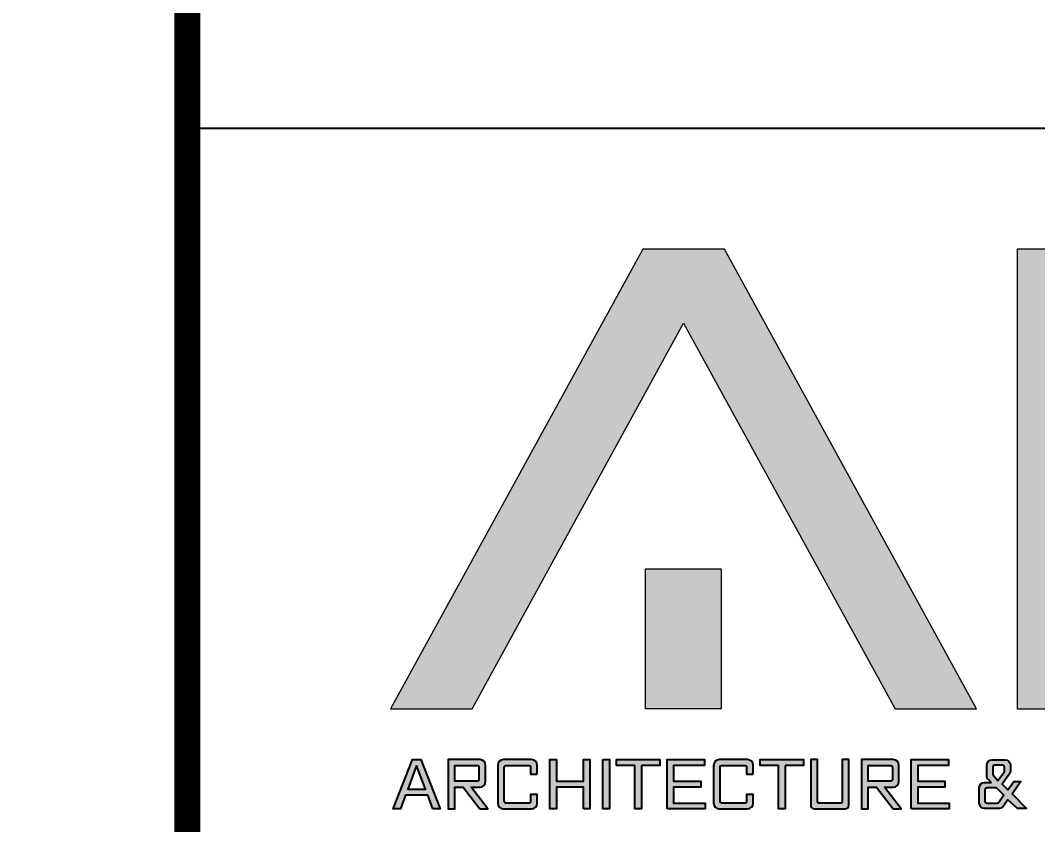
# Model space of a CAD drawing. Header units: millimetres. Extents: x 75184266 to 76346726, y -35850126 to -33679385.
# Drawn here: x 75610540 to 75629943, y -34826352 to -34811007 of the extents above; entities that cross this region are included whole.
import ezdxf

# ---------------------------------------------------------------- set-up
doc = ezdxf.new("R2010")
doc.units = ezdxf.units.MM
doc.header["$LTSCALE"] = 50
doc.header["$MEASUREMENT"] = 0
doc.header["$PDMODE"] = 1
doc.header["$PDSIZE"] = -3
doc.layers.get('0').update_dxf_attribs({"linetype": 'CONTINUOUS'})
doc.layers.get('Defpoints').update_dxf_attribs({"color": 51, "linetype": 'CONTINUOUS'})
for name, color, linetype in [('AZ-LINE', 3, 'CONTINUOUS'), ('AZ-SYMB-1', 251, 'CONTINUOUS'), ('AZ-TEX2', 6, 'CONTINUOUS')]:
    doc.layers.add(name, color=color, linetype=linetype)
doc.layers.add('건축', color=8, linetype='CONTINUOUS', plot=False)
doc.styles.add('XR-지하3층$0$돋움', font='', dxfattribs={"width": 0.9})
doc.styles.get('XR-지하3층$0$돋움').set_extended_font_data('Dotum')
doc.dimstyles.new('XR-지하3층$0$20110829_평면도_면적조정$0$std_style', dxfattribs={"dimscale": 400, "dimtxt": 3, "dimasz": 1, "dimexe": 1.5, "dimexo": 2, "dimgap": 1, "dimtad": 1, "dimtoh": 1, "dimdec": 0, "dimzin": 0, "dimdsep": 46, "dimtxsty": 'XR-지하3층$0$돋움', "dimblk": 'XR-지하3층$0$20110829_평면도_면적조정$0$01420DDOT01', "dimblk1": 'XR-지하3층$0$20110829_평면도_면적조정$0$01420DDOT01', "dimblk2": 'XR-지하3층$0$20110829_평면도_면적조정$0$01420DDOT01', "dimcen": 2.5, "dimdle": 8, "dimclrd": 256, "dimclre": 256, "dimclrt": 256, "dimadec": 0, "dimazin": 0, "dimtfac": 1, "dimtdec": 0, "dimtix": 1, "dimtmove": 2, "dimatfit": 3, "dimldrblk": 'XR-지하3층$0$20110829_평면도_면적조정$0$_ClosedBlank', "dimfxl": 1, "dimtolj": 1, "dimtzin": 0, "dimlwd": -1, "dimlwe": -1, "dimarcsym": 0})

# ---------------------------------------------------------------- blocks, each defined once
blk = doc.blocks.new('바탕폼')
at = {"layer": 'AZ-SYMB-1'}
h = blk.add_hatch(color=256, dxfattribs=at)
h.dxf.hatch_style = 2
h.paths.add_polyline_path([(768.027, 508.164), (771.137, 508.164), (761.506, 525.727), (758.396, 525.727), (748.75, 508.164), (751.874, 508.164), (759.943, 522.903)])
h = blk.add_hatch(color=256, dxfattribs=at)
h.dxf.hatch_style = 2
h.paths.add_polyline_path([(787.942, 525.727), (787.942, 508.428), (778.456, 525.727), (772.685, 525.727), (772.685, 508.164), (775.496, 508.164), (775.496, 525.452), (776.892, 522.903), (784.976, 508.164), (790.752, 508.164), (790.752, 525.727)])
h = blk.add_hatch(color=256, dxfattribs=at)
h.dxf.hatch_style = 2
h.paths.add_polyline_path([(758.498, 513.518), (761.39, 513.518), (761.39, 508.166), (758.498, 508.166)])
at = {"layer": 'AZ-TEX2'}
h = blk.add_hatch(color=256, dxfattribs=at)
h.dxf.hatch_style = 2
h.paths.add_polyline_path([(750.379, 504.347), (750.179, 504.874), (749.331, 504.874), (749.132, 504.347), (748.852, 504.347), (749.6, 506.229), (749.911, 506.229), (750.659, 504.347)])
h.paths.add_polyline_path([(749.755, 506.002), (749.415, 505.095), (750.098, 505.095)])
h = blk.add_hatch(color=256, dxfattribs=at)
h.dxf.hatch_style = 2
edge = h.paths.add_edge_path()
edge.add_spline(control_points=[(751.831, 505.178), (751.831, 505.178), (751.831, 505.178), (751.831, 505.178), (751.831, 505.178), (752.469, 504.347), (752.469, 504.347), (752.469, 504.347), (752.17, 504.347), (752.17, 504.347), (752.17, 504.347), (751.533, 505.178), (751.533, 505.178), (751.533, 505.178), (751.213, 505.178), (751.213, 505.178), (751.213, 505.178), (751.213, 504.347), (751.213, 504.347), (751.213, 504.347), (750.959, 504.347), (750.959, 504.347), (750.959, 504.347), (750.959, 506.229), (750.959, 506.229), (750.959, 506.229), (752.167, 506.229), (752.167, 506.229), (752.29, 506.229), (752.387, 506.129), (752.387, 506.009), (752.387, 506.009), (752.387, 505.398), (752.387, 505.398), (752.387, 505.275), (752.29, 505.178), (752.167, 505.178), (752.167, 505.178), (751.831, 505.178)], knot_values=[0, 0, 0, 0, 0.00005, 0.0001, 1, 1, 1, 2, 2, 2, 3, 3, 3, 4, 4, 4, 5, 5, 5, 6, 6, 6, 7, 7, 7, 8, 8, 8, 9, 9, 9, 10, 10, 10, 11, 11, 11, 12, 12, 12, 12], degree=3, periodic=0)
edge = h.paths.add_edge_path()
edge.add_spline(control_points=[(752.076, 505.401), (752.076, 505.401), (752.076, 505.401), (752.076, 505.401), (752.107, 505.401), (752.133, 505.427), (752.133, 505.459), (752.133, 505.459), (752.133, 505.949), (752.133, 505.949), (752.133, 505.979), (752.107, 506.007), (752.076, 506.007), (752.076, 506.007), (751.213, 506.007), (751.213, 506.007), (751.213, 506.007), (751.213, 505.401), (751.213, 505.401), (751.213, 505.401), (752.076, 505.401)], knot_values=[0, 0, 0, 0, 0.00005, 0.0001, 1, 1, 1, 2, 2, 2, 3, 3, 3, 4, 4, 4, 5, 5, 5, 6, 6, 6, 6], degree=3, periodic=0)
h = blk.add_hatch(color=256, dxfattribs=at)
h.dxf.hatch_style = 2
edge = h.paths.add_edge_path()
edge.add_spline(control_points=[(753.102, 504.627), (753.102, 504.627), (753.102, 504.627), (753.102, 504.627), (753.102, 504.594), (753.127, 504.568), (753.16, 504.568), (753.16, 504.568), (754.051, 504.568), (754.051, 504.568), (754.08, 504.568), (754.109, 504.594), (754.109, 504.627), (754.109, 504.627), (754.109, 504.901), (754.109, 504.901), (754.109, 504.901), (754.361, 504.901), (754.361, 504.901), (754.361, 504.901), (754.361, 504.566), (754.361, 504.566), (754.361, 504.444), (754.263, 504.347), (754.141, 504.347), (754.141, 504.347), (753.069, 504.347), (753.069, 504.347), (752.947, 504.347), (752.85, 504.444), (752.85, 504.566), (752.85, 504.566), (752.85, 506.009), (752.85, 506.009), (752.85, 506.13), (752.947, 506.229), (753.069, 506.229), (753.069, 506.229), (754.141, 506.229), (754.141, 506.229), (754.263, 506.229), (754.361, 506.13), (754.361, 506.009), (754.361, 506.009), (754.361, 505.674), (754.361, 505.674), (754.361, 505.674), (754.109, 505.674), (754.109, 505.674), (754.109, 505.674), (754.109, 505.949), (754.109, 505.949), (754.109, 505.979), (754.08, 506.007), (754.051, 506.007), (754.051, 506.007), (753.16, 506.007), (753.16, 506.007), (753.127, 506.007), (753.102, 505.979), (753.102, 505.949), (753.102, 505.949), (753.102, 504.627)], knot_values=[0, 0, 0, 0, 0.00005, 0.0001, 1, 1, 1, 2, 2, 2, 3, 3, 3, 4, 4, 4, 5, 5, 5, 6, 6, 6, 7, 7, 7, 8, 8, 8, 9, 9, 9, 10, 10, 10, 11, 11, 11, 12, 12, 12, 13, 13, 13, 14, 14, 14, 15, 15, 15, 16, 16, 16, 17, 17, 17, 18, 18, 18, 19, 19, 19, 20, 20, 20, 20], degree=3, periodic=0)
h = blk.add_hatch(color=256, dxfattribs=at)
h.dxf.hatch_style = 2
h.paths.add_polyline_path([(756.121, 504.347), (756.121, 505.178), (755.099, 505.178), (755.099, 504.347), (754.847, 504.347), (754.847, 506.229), (755.099, 506.229), (755.099, 505.4), (756.121, 505.4), (756.121, 506.229), (756.373, 506.229), (756.373, 504.347)])
h = blk.add_hatch(color=256, dxfattribs=at)
h.dxf.hatch_style = 2
h.paths.add_polyline_path([(756.862, 506.229), (757.115, 506.229), (757.115, 504.347), (756.862, 504.347)])
h = blk.add_hatch(color=256, dxfattribs=at)
h.dxf.hatch_style = 2
h.paths.add_polyline_path([(758.342, 506.007), (758.342, 504.347), (758.089, 504.347), (758.089, 506.007), (757.386, 506.007), (757.386, 506.229), (759.046, 506.229), (759.046, 506.007)])
h = blk.add_hatch(color=256, dxfattribs=at)
h.dxf.hatch_style = 2
h.paths.add_polyline_path([(759.316, 504.347), (759.316, 506.229), (760.742, 506.229), (760.742, 506.007), (759.568, 506.007), (759.568, 505.4), (760.603, 505.4), (760.603, 505.178), (759.568, 505.178), (759.568, 504.568), (760.77, 504.568), (760.77, 504.347)])
h = blk.add_hatch(color=256, dxfattribs=at)
h.dxf.hatch_style = 2
edge = h.paths.add_edge_path()
edge.add_spline(control_points=[(761.348, 504.627), (761.348, 504.627), (761.348, 504.627), (761.348, 504.627), (761.348, 504.594), (761.372, 504.568), (761.406, 504.568), (761.406, 504.568), (762.296, 504.568), (762.296, 504.568), (762.326, 504.568), (762.355, 504.594), (762.355, 504.627), (762.355, 504.627), (762.355, 504.901), (762.355, 504.901), (762.355, 504.901), (762.605, 504.901), (762.605, 504.901), (762.605, 504.901), (762.605, 504.566), (762.605, 504.566), (762.605, 504.444), (762.509, 504.347), (762.387, 504.347), (762.387, 504.347), (761.315, 504.347), (761.315, 504.347), (761.193, 504.347), (761.095, 504.444), (761.095, 504.566), (761.095, 504.566), (761.095, 506.009), (761.095, 506.009), (761.095, 506.13), (761.193, 506.229), (761.315, 506.229), (761.315, 506.229), (762.387, 506.229), (762.387, 506.229), (762.509, 506.229), (762.605, 506.13), (762.605, 506.009), (762.605, 506.009), (762.605, 505.674), (762.605, 505.674), (762.605, 505.674), (762.355, 505.674), (762.355, 505.674), (762.355, 505.674), (762.355, 505.949), (762.355, 505.949), (762.355, 505.979), (762.326, 506.007), (762.296, 506.007), (762.296, 506.007), (761.406, 506.007), (761.406, 506.007), (761.372, 506.007), (761.348, 505.979), (761.348, 505.949), (761.348, 505.949), (761.348, 504.627)], knot_values=[0, 0, 0, 0, 0.00005, 0.0001, 1, 1, 1, 2, 2, 2, 3, 3, 3, 4, 4, 4, 5, 5, 5, 6, 6, 6, 7, 7, 7, 8, 8, 8, 9, 9, 9, 10, 10, 10, 11, 11, 11, 12, 12, 12, 13, 13, 13, 14, 14, 14, 15, 15, 15, 16, 16, 16, 17, 17, 17, 18, 18, 18, 19, 19, 19, 20, 20, 20, 20], degree=3, periodic=0)
h = blk.add_hatch(color=256, dxfattribs=at)
h.dxf.hatch_style = 2
h.paths.add_polyline_path([(763.832, 506.007), (763.832, 504.347), (763.58, 504.347), (763.58, 506.007), (762.875, 506.007), (762.875, 506.229), (764.535, 506.229), (764.535, 506.007)])
h = blk.add_hatch(color=256, dxfattribs=at)
edge = h.paths.add_edge_path()
edge.add_spline(control_points=[(766.008, 505.428), (766.008, 505.027), (766.008, 504.626), (766.008, 504.626), (766.008, 504.594), (765.98, 504.568), (765.95, 504.568)], knot_values=[7, 7, 7, 7, 7.5, 7.5, 7.5, 8.5, 8.5, 8.5, 8.5], degree=3, periodic=0)
edge.add_spline(control_points=[(765.95, 504.568), (765.95, 504.568), (765.115, 504.568), (765.115, 504.568), (765.082, 504.568), (765.058, 504.594), (765.058, 504.626)], knot_values=[5, 5, 5, 5, 6, 6, 6, 7, 7, 7, 7], degree=3, periodic=0)
edge.add_spline(control_points=[(765.058, 504.626), (765.058, 504.626), (765.058, 506.229), (765.058, 506.229)], knot_values=[4, 4, 4, 4, 5, 5, 5, 5], degree=3, periodic=0)
edge.add_spline(control_points=[(765.058, 506.229), (765.058, 506.229), (764.805, 506.229), (764.805, 506.229)], knot_values=[3.00001, 3.00001, 3.00001, 3.00001, 3.99999, 3.99999, 3.99999, 3.99999], degree=3, periodic=0)
edge.add_spline(control_points=[(764.805, 506.229), (764.805, 506.229), (764.805, 505.79), (764.805, 505.351)], knot_values=[2.5, 2.5, 2.5, 2.5, 3, 3, 3, 3], degree=3, periodic=0)
edge.add_spline(control_points=[(764.805, 505.351), (764.805, 504.911), (764.805, 504.472), (764.805, 504.472), (764.805, 504.403), (764.86, 504.347), (764.933, 504.347)], knot_values=[1, 1, 1, 1, 1.5, 1.5, 1.5, 2.5, 2.5, 2.5, 2.5], degree=3, periodic=0)
edge.add_spline(control_points=[(764.933, 504.347), (764.933, 504.347), (766.133, 504.347), (766.133, 504.347)], knot_values=[0, 0, 0, 0, 1, 1, 1, 1], degree=3, periodic=0)
edge.add_spline(control_points=[(766.133, 504.347), (766.202, 504.347), (766.26, 504.403), (766.26, 504.476)], knot_values=[11, 11, 11, 11, 12, 12, 12, 12], degree=3, periodic=0)
edge.add_spline(control_points=[(766.26, 504.476), (766.26, 504.476), (766.26, 506.229), (766.26, 506.229)], knot_values=[10, 10, 10, 10, 11, 11, 11, 11], degree=3, periodic=0)
edge.add_spline(control_points=[(766.26, 506.229), (766.26, 506.229), (766.008, 506.229), (766.008, 506.229)], knot_values=[9.00001, 9.00001, 9.00001, 9.00001, 9.99999, 9.99999, 9.99999, 9.99999], degree=3, periodic=0)
edge.add_spline(control_points=[(766.008, 506.229), (766.008, 506.229), (766.008, 505.829), (766.008, 505.428)], knot_values=[8.5, 8.5, 8.5, 8.5, 9, 9, 9, 9], degree=3, periodic=0)
h = blk.add_hatch(color=256, dxfattribs=at)
h.dxf.hatch_style = 2
edge = h.paths.add_edge_path()
edge.add_spline(control_points=[(767.619, 505.178), (767.619, 505.178), (767.619, 505.178), (767.619, 505.178), (767.619, 505.178), (768.256, 504.347), (768.256, 504.347), (768.256, 504.347), (767.958, 504.347), (767.958, 504.347), (767.958, 504.347), (767.319, 505.178), (767.319, 505.178), (767.319, 505.178), (766.999, 505.178), (766.999, 505.178), (766.999, 505.178), (766.999, 504.347), (766.999, 504.347), (766.999, 504.347), (766.746, 504.347), (766.746, 504.347), (766.746, 504.347), (766.746, 506.229), (766.746, 506.229), (766.746, 506.229), (767.955, 506.229), (767.955, 506.229), (768.077, 506.229), (768.174, 506.129), (768.174, 506.009), (768.174, 506.009), (768.174, 505.398), (768.174, 505.398), (768.174, 505.275), (768.077, 505.178), (767.955, 505.178), (767.955, 505.178), (767.619, 505.178)], knot_values=[0, 0, 0, 0, 0.00005, 0.0001, 1, 1, 1, 2, 2, 2, 3, 3, 3, 4, 4, 4, 5, 5, 5, 6, 6, 6, 7, 7, 7, 8, 8, 8, 9, 9, 9, 10, 10, 10, 11, 11, 11, 12, 12, 12, 12], degree=3, periodic=0)
edge = h.paths.add_edge_path()
edge.add_spline(control_points=[(767.863, 505.401), (767.863, 505.401), (767.863, 505.401), (767.863, 505.401), (767.893, 505.401), (767.922, 505.427), (767.922, 505.459), (767.922, 505.459), (767.922, 505.949), (767.922, 505.949), (767.922, 505.979), (767.893, 506.007), (767.863, 506.007), (767.863, 506.007), (766.999, 506.007), (766.999, 506.007), (766.999, 506.007), (766.999, 505.401), (766.999, 505.401), (766.999, 505.401), (767.863, 505.401)], knot_values=[0, 0, 0, 0, 0.00005, 0.0001, 1, 1, 1, 2, 2, 2, 3, 3, 3, 4, 4, 4, 5, 5, 5, 6, 6, 6, 6], degree=3, periodic=0)
h = blk.add_hatch(color=256, dxfattribs=at)
h.dxf.hatch_style = 2
h.paths.add_polyline_path([(768.637, 504.347), (768.637, 506.229), (770.064, 506.229), (770.064, 506.007), (768.89, 506.007), (768.89, 505.4), (769.925, 505.4), (769.925, 505.178), (768.89, 505.178), (768.89, 504.568), (770.092, 504.568), (770.092, 504.347)])
h = blk.add_hatch(color=256, dxfattribs=at)
h.dxf.hatch_style = 2
edge = h.paths.add_edge_path()
edge.add_spline(control_points=[(771.734, 506.219), (771.734, 506.219), (771.734, 506.219), (771.734, 506.219), (771.618, 506.218), (771.526, 506.124), (771.525, 506.009), (771.525, 506.009), (771.525, 505.619), (771.525, 505.619), (771.525, 505.561), (771.55, 505.509), (771.588, 505.469), (771.588, 505.469), (771.698, 505.361), (771.698, 505.361), (771.698, 505.361), (771.449, 505.361), (771.449, 505.361), (771.333, 505.361), (771.241, 505.269), (771.241, 505.154), (771.241, 505.154), (771.241, 504.566), (771.241, 504.566), (771.241, 504.452), (771.333, 504.359), (771.449, 504.359), (771.449, 504.359), (771.938, 504.359), (771.938, 504.359), (772.059, 504.359), (772.073, 504.358), (772.158, 504.442), (772.158, 504.442), (772.339, 504.696), (772.339, 504.696), (772.339, 504.696), (772.696, 504.359), (772.696, 504.359), (772.696, 504.359), (773.048, 504.359), (773.048, 504.359), (773.048, 504.359), (772.505, 504.903), (772.505, 504.903), (772.505, 504.903), (772.497, 504.911), (772.497, 504.911), (772.497, 504.911), (772.833, 505.396), (772.833, 505.396), (772.833, 505.396), (772.565, 505.396), (772.565, 505.396), (772.565, 505.396), (772.335, 505.07), (772.335, 505.07), (772.335, 505.07), (772.116, 505.29), (772.116, 505.29), (772.116, 505.29), (772.369, 505.644), (772.369, 505.644), (772.419, 505.704), (772.423, 505.74), (772.431, 505.774), (772.43, 505.775), (772.434, 505.805), (772.434, 505.808), (772.434, 505.808), (772.434, 506.009), (772.434, 506.009), (772.434, 506.124), (772.341, 506.218), (772.225, 506.219), (772.225, 506.219), (771.734, 506.219)], knot_values=[0, 0, 0, 0, 0.00005, 0.0001, 1, 1, 1, 2, 2, 2, 3, 3, 3, 4, 4, 4, 5, 5, 5, 6, 6, 6, 7, 7, 7, 8, 8, 8, 9, 9, 9, 10, 10, 10, 11, 11, 11, 12, 12, 12, 13, 13, 13, 14, 14, 14, 15, 15, 15, 16, 16, 16, 17, 17, 17, 18, 18, 18, 19, 19, 19, 20, 20, 20, 21, 21, 21, 22, 22, 22, 23, 23, 23, 24, 24, 24, 25, 25, 25, 25], degree=3, periodic=0)
edge = h.paths.add_edge_path()
edge.add_spline(control_points=[(772.204, 505.799), (772.204, 505.799), (772.204, 505.799), (772.204, 505.799), (772.204, 505.783), (772.201, 505.768), (772.191, 505.755), (772.191, 505.755), (771.954, 505.435), (771.954, 505.435), (771.954, 505.435), (771.773, 505.633), (771.773, 505.633), (771.758, 505.647), (771.756, 505.663), (771.756, 505.68), (771.756, 505.68), (771.756, 505.949), (771.756, 505.949), (771.756, 505.986), (771.787, 506.017), (771.826, 506.019), (771.826, 506.019), (772.134, 506.019), (772.134, 506.019), (772.174, 506.019), (772.204, 505.986), (772.204, 505.949), (772.204, 505.949), (772.204, 505.799)], knot_values=[0, 0, 0, 0, 0.00005, 0.0001, 1, 1, 1, 2, 2, 2, 3, 3, 3, 4, 4, 4, 5, 5, 5, 6, 6, 6, 7, 7, 7, 8, 8, 8, 9, 9, 9, 9], degree=3, periodic=0)
edge = h.paths.add_edge_path()
edge.add_spline(control_points=[(771.987, 504.589), (771.969, 504.569), (771.959, 504.556), (771.93, 504.556), (771.93, 504.556), (771.924, 504.556), (771.924, 504.556), (771.924, 504.556), (771.539, 504.556), (771.539, 504.556), (771.5, 504.556), (771.47, 504.587), (771.47, 504.626), (771.47, 504.626), (771.47, 505.093), (771.47, 505.093), (771.47, 505.133), (771.5, 505.162), (771.539, 505.163), (771.539, 505.163), (771.889, 505.163), (771.889, 505.163), (771.889, 505.163), (772.178, 504.865), (772.178, 504.865), (772.178, 504.865), (771.988, 504.59), (771.988, 504.59)], knot_values=[0, 0, 0, 0, 1, 1, 1, 2, 2, 2, 3, 3, 3, 4, 4, 4, 5, 5, 5, 6, 6, 6, 7, 7, 7, 8, 8, 8, 9, 9, 9, 9], degree=3, periodic=0)
edge.add_line((771.988, 504.59), (771.987, 504.589))
at = {"layer": 'AZ-LINE'}
for p, q in [((741, 574.354), (741, 24.031)), ((741, 530.354), (821, 530.354))]:
    blk.add_line(p, q, dxfattribs=at)
at = {"layer": 'AZ-LINE', "const_width": 1}
blk.add_lwpolyline([(741, 20.354), (741, 574.354)], dxfattribs=at)
at = {"layer": 'AZ-SYMB-1', "lineweight": 0}
for points in [[(768.027, 508.164), (771.137, 508.164), (761.506, 525.727), (758.396, 525.727), (748.75, 508.164), (751.874, 508.164), (759.943, 522.903), (768.027, 508.164)], [(787.942, 525.727), (787.942, 508.428), (778.456, 525.727), (772.685, 525.727), (772.685, 508.164), (775.496, 508.164), (775.496, 525.452), (776.892, 522.903), (784.976, 508.164), (790.752, 508.164), (790.752, 525.727), (787.942, 525.727)], [(758.498, 513.518), (761.39, 513.518), (761.39, 508.166), (758.498, 508.166), (758.498, 513.518)]]:
    blk.add_lwpolyline(points, dxfattribs=at)
at = {"layer": 'AZ-TEX2'}
for points in [[(750.379, 504.347), (750.179, 504.874), (749.331, 504.874), (749.132, 504.347), (748.852, 504.347), (749.6, 506.229), (749.911, 506.229), (750.659, 504.347), (750.379, 504.347)], [(749.755, 506.002), (749.415, 505.095), (750.098, 505.095), (749.755, 506.002)], [(756.121, 504.347), (756.121, 505.178), (755.099, 505.178), (755.099, 504.347), (754.847, 504.347), (754.847, 506.229), (755.099, 506.229), (755.099, 505.4), (756.121, 505.4), (756.121, 506.229), (756.373, 506.229), (756.373, 504.347), (756.121, 504.347)], [(756.862, 506.229), (757.115, 506.229), (757.115, 504.347), (756.862, 504.347), (756.862, 506.229)], [(758.342, 506.007), (758.342, 504.347), (758.089, 504.347), (758.089, 506.007), (757.386, 506.007), (757.386, 506.229), (759.046, 506.229), (759.046, 506.007), (758.342, 506.007)], [(759.316, 504.347), (759.316, 506.229), (760.742, 506.229), (760.742, 506.007), (759.568, 506.007), (759.568, 505.4), (760.603, 505.4), (760.603, 505.178), (759.568, 505.178), (759.568, 504.568), (760.77, 504.568), (760.77, 504.347), (759.316, 504.347)], [(763.832, 506.007), (763.832, 504.347), (763.58, 504.347), (763.58, 506.007), (762.875, 506.007), (762.875, 506.229), (764.535, 506.229), (764.535, 506.007), (763.832, 506.007)], [(768.637, 504.347), (768.637, 506.229), (770.064, 506.229), (770.064, 506.007), (768.89, 506.007), (768.89, 505.4), (769.925, 505.4), (769.925, 505.178), (768.89, 505.178), (768.89, 504.568), (770.092, 504.568), (770.092, 504.347), (768.637, 504.347)]]:
    blk.add_lwpolyline(points, dxfattribs=at)
for points, knots in [([(752.17, 504.347), (752.17, 504.347), (751.533, 505.178), (751.533, 505.178), (751.533, 505.178), (751.213, 505.178), (751.213, 505.178), (751.213, 505.178), (751.213, 504.347), (751.213, 504.347), (751.213, 504.347), (750.959, 504.347), (750.959, 504.347), (750.959, 504.347), (750.959, 506.229), (750.959, 506.229), (750.959, 506.229), (752.167, 506.229), (752.167, 506.229), (752.29, 506.229), (752.387, 506.129), (752.387, 506.009), (752.387, 506.009), (752.387, 505.398), (752.387, 505.398), (752.387, 505.275), (752.29, 505.178), (752.167, 505.178), (752.167, 505.178), (751.831, 505.178), (751.831, 505.178), (751.831, 505.178), (752.469, 504.347), (752.469, 504.347), (752.469, 504.347), (752.17, 504.347), (752.17, 504.347)], [0, 0, 0, 0, 1, 1, 1, 2, 2, 2, 3, 3, 3, 4, 4, 4, 5, 5, 5, 6, 6, 6, 7, 7, 7, 8, 8, 8, 9, 9, 9, 10, 10, 10, 11, 11, 11, 12, 12, 12, 12]), ([(752.133, 505.949), (752.133, 505.979), (752.107, 506.007), (752.076, 506.007), (752.076, 506.007), (751.213, 506.007), (751.213, 506.007), (751.213, 506.007), (751.213, 505.401), (751.213, 505.401), (751.213, 505.401), (752.076, 505.401), (752.076, 505.401), (752.107, 505.401), (752.133, 505.427), (752.133, 505.459), (752.133, 505.459), (752.133, 505.949), (752.133, 505.949)], [0, 0, 0, 0, 1, 1, 1, 2, 2, 2, 3, 3, 3, 4, 4, 4, 5, 5, 5, 6, 6, 6, 6]), ([(754.361, 505.674), (754.361, 505.674), (754.109, 505.674), (754.109, 505.674), (754.109, 505.674), (754.109, 505.949), (754.109, 505.949), (754.109, 505.979), (754.08, 506.007), (754.051, 506.007), (754.051, 506.007), (753.16, 506.007), (753.16, 506.007), (753.127, 506.007), (753.102, 505.979), (753.102, 505.949), (753.102, 505.949), (753.102, 504.627), (753.102, 504.627), (753.102, 504.594), (753.127, 504.568), (753.16, 504.568), (753.16, 504.568), (754.051, 504.568), (754.051, 504.568), (754.08, 504.568), (754.109, 504.594), (754.109, 504.627), (754.109, 504.627), (754.109, 504.901), (754.109, 504.901), (754.109, 504.901), (754.361, 504.901), (754.361, 504.901), (754.361, 504.901), (754.361, 504.566), (754.361, 504.566), (754.361, 504.444), (754.263, 504.347), (754.141, 504.347), (754.141, 504.347), (753.069, 504.347), (753.069, 504.347), (752.947, 504.347), (752.85, 504.444), (752.85, 504.566), (752.85, 504.566), (752.85, 506.009), (752.85, 506.009), (752.85, 506.13), (752.947, 506.229), (753.069, 506.229), (753.069, 506.229), (754.141, 506.229), (754.141, 506.229), (754.263, 506.229), (754.361, 506.13), (754.361, 506.009), (754.361, 506.009), (754.361, 505.674), (754.361, 505.674)], [0, 0, 0, 0, 1, 1, 1, 2, 2, 2, 3, 3, 3, 4, 4, 4, 5, 5, 5, 6, 6, 6, 7, 7, 7, 8, 8, 8, 9, 9, 9, 10, 10, 10, 11, 11, 11, 12, 12, 12, 13, 13, 13, 14, 14, 14, 15, 15, 15, 16, 16, 16, 17, 17, 17, 18, 18, 18, 19, 19, 19, 20, 20, 20, 20]), ([(762.605, 505.674), (762.605, 505.674), (762.355, 505.674), (762.355, 505.674), (762.355, 505.674), (762.355, 505.949), (762.355, 505.949), (762.355, 505.979), (762.326, 506.007), (762.296, 506.007), (762.296, 506.007), (761.406, 506.007), (761.406, 506.007), (761.372, 506.007), (761.348, 505.979), (761.348, 505.949), (761.348, 505.949), (761.348, 504.627), (761.348, 504.627), (761.348, 504.594), (761.372, 504.568), (761.406, 504.568), (761.406, 504.568), (762.296, 504.568), (762.296, 504.568), (762.326, 504.568), (762.355, 504.594), (762.355, 504.627), (762.355, 504.627), (762.355, 504.901), (762.355, 504.901), (762.355, 504.901), (762.605, 504.901), (762.605, 504.901), (762.605, 504.901), (762.605, 504.566), (762.605, 504.566), (762.605, 504.444), (762.509, 504.347), (762.387, 504.347), (762.387, 504.347), (761.315, 504.347), (761.315, 504.347), (761.193, 504.347), (761.095, 504.444), (761.095, 504.566), (761.095, 504.566), (761.095, 506.009), (761.095, 506.009), (761.095, 506.13), (761.193, 506.229), (761.315, 506.229), (761.315, 506.229), (762.387, 506.229), (762.387, 506.229), (762.509, 506.229), (762.605, 506.13), (762.605, 506.009), (762.605, 506.009), (762.605, 505.674), (762.605, 505.674)], [0, 0, 0, 0, 1, 1, 1, 2, 2, 2, 3, 3, 3, 4, 4, 4, 5, 5, 5, 6, 6, 6, 7, 7, 7, 8, 8, 8, 9, 9, 9, 10, 10, 10, 11, 11, 11, 12, 12, 12, 13, 13, 13, 14, 14, 14, 15, 15, 15, 16, 16, 16, 17, 17, 17, 18, 18, 18, 19, 19, 19, 20, 20, 20, 20]), ([(766.133, 504.347), (766.133, 504.347), (764.933, 504.347), (764.933, 504.347), (764.86, 504.347), (764.805, 504.403), (764.805, 504.472), (764.805, 504.472), (764.805, 506.229), (764.805, 506.229), (764.805, 506.229), (765.058, 506.229), (765.058, 506.229), (765.058, 506.229), (765.058, 504.626), (765.058, 504.626), (765.058, 504.594), (765.082, 504.568), (765.115, 504.568), (765.115, 504.568), (765.95, 504.568), (765.95, 504.568), (765.98, 504.568), (766.008, 504.594), (766.008, 504.626), (766.008, 504.626), (766.008, 506.229), (766.008, 506.229), (766.008, 506.229), (766.26, 506.229), (766.26, 506.229), (766.26, 506.229), (766.26, 504.476), (766.26, 504.476), (766.26, 504.403), (766.202, 504.347), (766.133, 504.347)], [0, 0, 0, 0, 1, 1, 1, 2, 2, 2, 3, 3, 3, 4, 4, 4, 5, 5, 5, 6, 6, 6, 7, 7, 7, 8, 8, 8, 9, 9, 9, 10, 10, 10, 11, 11, 11, 12, 12, 12, 12]), ([(767.958, 504.347), (767.958, 504.347), (767.319, 505.178), (767.319, 505.178), (767.319, 505.178), (766.999, 505.178), (766.999, 505.178), (766.999, 505.178), (766.999, 504.347), (766.999, 504.347), (766.999, 504.347), (766.746, 504.347), (766.746, 504.347), (766.746, 504.347), (766.746, 506.229), (766.746, 506.229), (766.746, 506.229), (767.955, 506.229), (767.955, 506.229), (768.077, 506.229), (768.174, 506.129), (768.174, 506.009), (768.174, 506.009), (768.174, 505.398), (768.174, 505.398), (768.174, 505.275), (768.077, 505.178), (767.955, 505.178), (767.955, 505.178), (767.619, 505.178), (767.619, 505.178), (767.619, 505.178), (768.256, 504.347), (768.256, 504.347), (768.256, 504.347), (767.958, 504.347), (767.958, 504.347)], [0, 0, 0, 0, 1, 1, 1, 2, 2, 2, 3, 3, 3, 4, 4, 4, 5, 5, 5, 6, 6, 6, 7, 7, 7, 8, 8, 8, 9, 9, 9, 10, 10, 10, 11, 11, 11, 12, 12, 12, 12]), ([(767.922, 505.949), (767.922, 505.979), (767.893, 506.007), (767.863, 506.007), (767.863, 506.007), (766.999, 506.007), (766.999, 506.007), (766.999, 506.007), (766.999, 505.401), (766.999, 505.401), (766.999, 505.401), (767.863, 505.401), (767.863, 505.401), (767.893, 505.401), (767.922, 505.427), (767.922, 505.459), (767.922, 505.459), (767.922, 505.949), (767.922, 505.949)], [0, 0, 0, 0, 1, 1, 1, 2, 2, 2, 3, 3, 3, 4, 4, 4, 5, 5, 5, 6, 6, 6, 6]), ([(772.505, 504.903), (772.505, 504.903), (772.497, 504.911), (772.497, 504.911), (772.497, 504.911), (772.833, 505.396), (772.833, 505.396), (772.833, 505.396), (772.565, 505.396), (772.565, 505.396), (772.565, 505.396), (772.335, 505.07), (772.335, 505.07), (772.335, 505.07), (772.116, 505.29), (772.116, 505.29), (772.116, 505.29), (772.369, 505.644), (772.369, 505.644), (772.419, 505.704), (772.423, 505.74), (772.431, 505.774), (772.43, 505.775), (772.434, 505.805), (772.434, 505.808), (772.434, 505.808), (772.434, 506.009), (772.434, 506.009), (772.434, 506.124), (772.341, 506.218), (772.225, 506.219), (772.225, 506.219), (771.734, 506.219), (771.734, 506.219), (771.618, 506.218), (771.526, 506.124), (771.525, 506.009), (771.525, 506.009), (771.525, 505.619), (771.525, 505.619), (771.525, 505.561), (771.55, 505.509), (771.588, 505.469), (771.588, 505.469), (771.698, 505.361), (771.698, 505.361), (771.698, 505.361), (771.449, 505.361), (771.449, 505.361), (771.333, 505.361), (771.241, 505.269), (771.241, 505.154), (771.241, 505.154), (771.241, 504.566), (771.241, 504.566), (771.241, 504.452), (771.333, 504.359), (771.449, 504.359), (771.449, 504.359), (771.938, 504.359), (771.938, 504.359), (772.059, 504.359), (772.073, 504.358), (772.158, 504.442), (772.158, 504.442), (772.339, 504.696), (772.339, 504.696), (772.339, 504.696), (772.696, 504.359), (772.696, 504.359), (772.696, 504.359), (773.048, 504.359), (773.048, 504.359), (773.048, 504.359), (772.505, 504.903), (772.505, 504.903)], [0, 0, 0, 0, 1, 1, 1, 2, 2, 2, 3, 3, 3, 4, 4, 4, 5, 5, 5, 6, 6, 6, 7, 7, 7, 8, 8, 8, 9, 9, 9, 10, 10, 10, 11, 11, 11, 12, 12, 12, 13, 13, 13, 14, 14, 14, 15, 15, 15, 16, 16, 16, 17, 17, 17, 18, 18, 18, 19, 19, 19, 20, 20, 20, 21, 21, 21, 22, 22, 22, 23, 23, 23, 24, 24, 24, 25, 25, 25, 25]), ([(771.756, 505.949), (771.756, 505.986), (771.787, 506.017), (771.826, 506.019), (771.826, 506.019), (772.134, 506.019), (772.134, 506.019), (772.174, 506.019), (772.204, 505.986), (772.204, 505.949), (772.204, 505.949), (772.204, 505.799), (772.204, 505.799), (772.204, 505.783), (772.201, 505.768), (772.191, 505.755), (772.191, 505.755), (771.954, 505.435), (771.954, 505.435), (771.954, 505.435), (771.773, 505.633), (771.773, 505.633), (771.758, 505.647), (771.756, 505.663), (771.756, 505.68), (771.756, 505.68), (771.756, 505.949), (771.756, 505.949)], [0, 0, 0, 0, 1, 1, 1, 2, 2, 2, 3, 3, 3, 4, 4, 4, 5, 5, 5, 6, 6, 6, 7, 7, 7, 8, 8, 8, 9, 9, 9, 9]), ([(771.987, 504.589), (771.969, 504.569), (771.959, 504.556), (771.93, 504.556), (771.93, 504.556), (771.924, 504.556), (771.924, 504.556), (771.924, 504.556), (771.539, 504.556), (771.539, 504.556), (771.5, 504.556), (771.47, 504.587), (771.47, 504.626), (771.47, 504.626), (771.47, 505.093), (771.47, 505.093), (771.47, 505.133), (771.5, 505.162), (771.539, 505.163), (771.539, 505.163), (771.889, 505.163), (771.889, 505.163), (771.889, 505.163), (772.178, 504.865), (772.178, 504.865), (772.178, 504.865), (771.988, 504.59), (771.988, 504.59)], [0, 0, 0, 0, 1, 1, 1, 2, 2, 2, 3, 3, 3, 4, 4, 4, 5, 5, 5, 6, 6, 6, 7, 7, 7, 8, 8, 8, 9, 9, 9, 9])]:
    blk.add_open_spline(points, degree=3, knots=knots, dxfattribs=at)
blk = doc.blocks.new('XR-지하3층$0$20110829_평면도_면적조정$0$01420DDOT01')
blk.add_line((-1.5, 0), (1.5, 0))
at = {"const_width": 0.5}
blk.add_lwpolyline([(-0.25, 0, 1), (0.25, 0, 1)], format="xyb", close=True, dxfattribs=at)
blk = doc.blocks.new('*D220')
at = {"layer": 'Defpoints', "color": 0, "transparency": 16777216}
for p in [(75555465, -34822586), (75547405, -34828495, 0), (75609665, -34913417, 0)]:
    blk.add_point(p, dxfattribs=at)
at = {"layer": '건축'}
for p, q in [((75548050, -34828022), (75555948, -34822231)), ((75617488, -34907186), (75555701, -34822909)), ((75610311, -34912944), (75618209, -34907153))]:
    blk.add_line(p, q, dxfattribs=at)
at = {"layer": '건축', "xscale": 400, "yscale": 400, "zscale": 400}
for p, rotation in [((75555465, -34822586), 126.2469342799536), ((75617725, -34907508), 306.2469342799536)]:
    blk.add_blockref('XR-지하3층$0$20110829_평면도_면적조정$0$01420DDOT01', p, dxfattribs=dict(at, rotation=rotation))
at = {"layer": '건축', "insert": (75587644, -34864278), "char_height": 1800, "attachment_point": 5, "rotation": 306.2469, "style": 'XR-지하3층$0$돋움'}
blk.add_mtext('\\A1;105300', dxfattribs=at)
blk = doc.blocks.new('XR-지하3층$0$20110829_평면도_면적조정$0$_ClosedBlank')
at = {"color": 0, "linetype": 'ByBlock', "lineweight": -2}
for p, q in [((-1, 0.167), (0, 0)), ((-1, 0.167), (-1, -0.167)), ((0, 0), (-1, -0.167))]:
    blk.add_line(p, q, dxfattribs=at)

msp = doc.modelspace()

# ---------------------------------------------------------------- block references
at = {"layer": 'AZ-LINE', "xscale": 499.40546941707, "yscale": 499.40546941707, "zscale": 499.40546941707}
msp.add_blockref('바탕폼', (75243667, -35077925.1), dxfattribs=at)

# ---------------------------------------------------------------- dimensions: what is measured, and where the dimension line sits
at = {"layer": '건축'}
dim = msp.add_linear_dim(base=(75555464.6, -34822586.2), p1=(75609665.5, -34913417, 0), p2=(75547405.1, -34828495, 0), angle=126.24693, dimstyle='XR-지하3층$0$20110829_평면도_면적조정$0$std_style', override={"dimtxt": 4.5}, dxfattribs=at)
dim.commit()
dim.dimension.update_dxf_attribs({"geometry": '*D220', "text_midpoint": (75587644.2, -34864277.8)})

doc.saveas('drawing.dxf')
